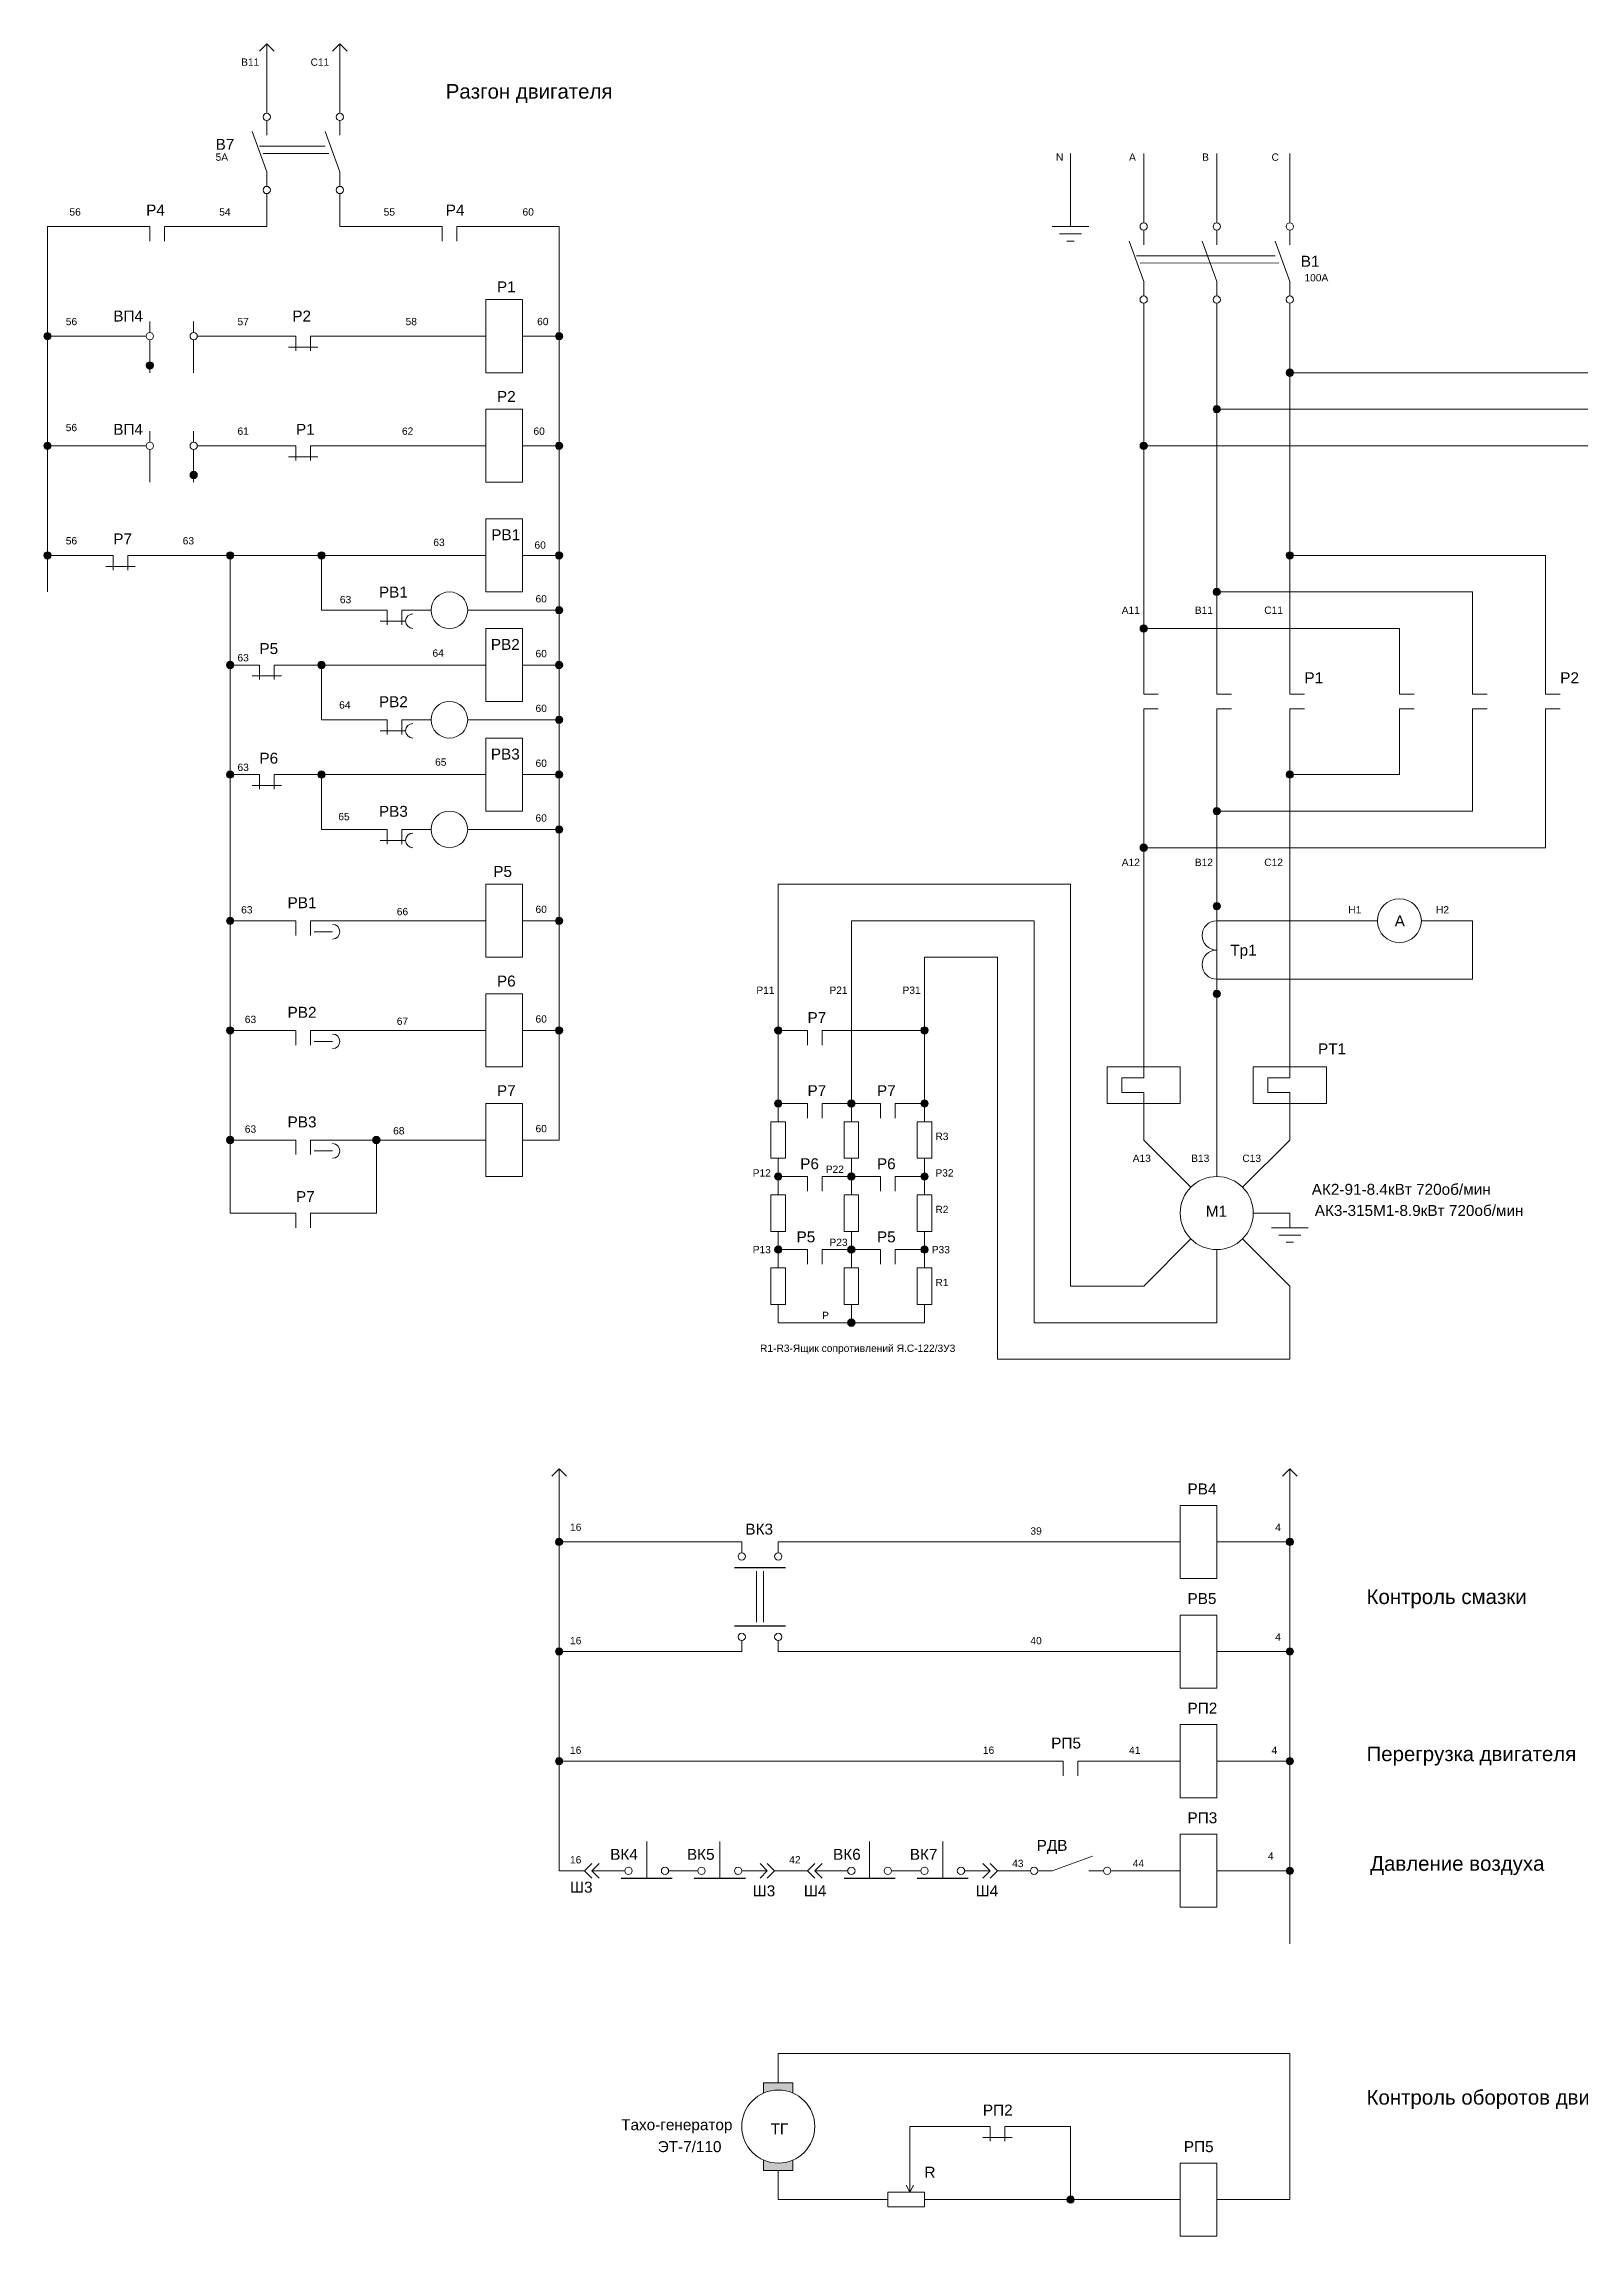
# Model space of a CAD drawing. Header units: millimetres. Extents: x 2474 to 8476, y -100 to 2402.
# Drawn here: x 2979.5 to 3189.7, y 1750 to 2050 of the extents above; entities that cross this region are included whole.
import ezdxf

# ---------------------------------------------------------------- set-up
doc = ezdxf.new("R2010")
doc.units = ezdxf.units.MM
doc.layers.get('0').update_dxf_attribs({"lineweight": 20})
doc.styles.get("Standard").update_dxf_attribs({"font": 'arial.ttf'})

msp = doc.modelspace()

# ---------------------------------------------------------------- hatches: boundary and pattern name
h = msp.add_hatch(color=256)
h.dxf.hatch_style = 1
h.paths.add_polyline_path([(2980.5, 2010, 1), (2979.5, 2010, 1)])
h = msp.add_hatch(color=256)
h.dxf.hatch_style = 1
h.paths.add_polyline_path([(3050.5, 2010, 1), (3049.5, 2010, 1)])
h = msp.add_hatch(color=256)
h.dxf.hatch_style = 1
h.paths.add_polyline_path([(2994.5, 2006, 1), (2993.5, 2006, 1)])
h = msp.add_hatch(color=256)
h.dxf.hatch_style = 1
h.paths.add_polyline_path([(3150.5, 2005, 1), (3149.5, 2005, 1)])
h = msp.add_hatch(color=256)
h.dxf.hatch_style = 1
h.paths.add_polyline_path([(3140.5, 2000, 1), (3139.5, 2000, 1)])
h = msp.add_hatch(color=256)
h.dxf.hatch_style = 1
h.paths.add_polyline_path([(2980.5, 1995, 1), (2979.5, 1995, 1)])
h = msp.add_hatch(color=256)
h.dxf.hatch_style = 1
h.paths.add_polyline_path([(3050.5, 1995, 1), (3049.5, 1995, 1)])
h = msp.add_hatch(color=256)
h.dxf.hatch_style = 1
h.paths.add_polyline_path([(3130.5, 1995, 1), (3129.5, 1995, 1)])
h = msp.add_hatch(color=256)
h.dxf.hatch_style = 1
h.paths.add_polyline_path([(3000.5, 1991, 1), (2999.5, 1991, 1)])
h = msp.add_hatch(color=256)
h.dxf.hatch_style = 1
h.paths.add_polyline_path([(2980.5, 1980, 1), (2979.5, 1980, 1)])
h = msp.add_hatch(color=256)
h.dxf.hatch_style = 1
h.paths.add_polyline_path([(3005.5, 1980, 1), (3004.5, 1980, 1)])
h = msp.add_hatch(color=256)
h.dxf.hatch_style = 1
h.paths.add_polyline_path([(3018, 1980, 1), (3017, 1980, 1)])
h = msp.add_hatch(color=256)
h.dxf.hatch_style = 1
h.paths.add_polyline_path([(3050.5, 1980, 1), (3049.5, 1980, 1)])
h = msp.add_hatch(color=256)
h.dxf.hatch_style = 1
h.paths.add_polyline_path([(3150.5, 1980, 1), (3149.5, 1980, 1)])
h = msp.add_hatch(color=256)
h.dxf.hatch_style = 1
h.paths.add_polyline_path([(3140.5, 1975, 1), (3139.5, 1975, 1)])
h = msp.add_hatch(color=256)
h.dxf.hatch_style = 1
h.paths.add_polyline_path([(3050.5, 1972.5, 1), (3049.5, 1972.5, 1)])
h = msp.add_hatch(color=256)
h.dxf.hatch_style = 1
h.paths.add_polyline_path([(3130.5, 1970, 1), (3129.5, 1970, 1)])
h = msp.add_hatch(color=256)
h.dxf.hatch_style = 1
h.paths.add_polyline_path([(3005.5, 1965, 1), (3004.5, 1965, 1)])
h = msp.add_hatch(color=256)
h.dxf.hatch_style = 1
h.paths.add_polyline_path([(3018, 1965, 1), (3017, 1965, 1)])
h = msp.add_hatch(color=256)
h.dxf.hatch_style = 1
h.paths.add_polyline_path([(3050.5, 1965, 1), (3049.5, 1965, 1)])
h = msp.add_hatch(color=256)
h.dxf.hatch_style = 1
h.paths.add_polyline_path([(3050.5, 1957.5, 1), (3049.5, 1957.5, 1)])
h = msp.add_hatch(color=256)
h.dxf.hatch_style = 1
h.paths.add_polyline_path([(3005.5, 1950, 1), (3004.5, 1950, 1)])
h = msp.add_hatch(color=256)
h.dxf.hatch_style = 1
h.paths.add_polyline_path([(3018, 1950, 1), (3017, 1950, 1)])
h = msp.add_hatch(color=256)
h.dxf.hatch_style = 1
h.paths.add_polyline_path([(3050.5, 1950, 1), (3049.5, 1950, 1)])
h = msp.add_hatch(color=256)
h.dxf.hatch_style = 1
h.paths.add_polyline_path([(3150.5, 1950, 1), (3149.5, 1950, 1)])
h = msp.add_hatch(color=256)
h.dxf.hatch_style = 1
h.paths.add_polyline_path([(3140.5, 1945, 1), (3139.5, 1945, 1)])
h = msp.add_hatch(color=256)
h.dxf.hatch_style = 1
h.paths.add_polyline_path([(3050.5, 1942.5, 1), (3049.5, 1942.5, 1)])
h = msp.add_hatch(color=256)
h.dxf.hatch_style = 1
h.paths.add_polyline_path([(3130.5, 1940, 1), (3129.5, 1940, 1)])
h = msp.add_hatch(color=256)
h.dxf.hatch_style = 1
h.paths.add_polyline_path([(3140.5, 1932, 1), (3139.5, 1932, 1)])
h = msp.add_hatch(color=256)
h.dxf.hatch_style = 1
h.paths.add_polyline_path([(3005.5, 1930, 1), (3004.5, 1930, 1)])
h = msp.add_hatch(color=256)
h.dxf.hatch_style = 1
h.paths.add_polyline_path([(3050.5, 1930, 1), (3049.5, 1930, 1)])
h = msp.add_hatch(color=256)
h.dxf.hatch_style = 1
h.paths.add_polyline_path([(3140.5, 1920, 1), (3139.5, 1920, 1)])
h = msp.add_hatch(color=256)
h.dxf.hatch_style = 1
h.paths.add_polyline_path([(3005.5, 1915, 1), (3004.5, 1915, 1)])
h = msp.add_hatch(color=256)
h.dxf.hatch_style = 1
h.paths.add_polyline_path([(3050.5, 1915, 1), (3049.5, 1915, 1)])
h = msp.add_hatch(color=256)
h.dxf.hatch_style = 1
h.paths.add_polyline_path([(3080.5, 1915, 1), (3079.5, 1915, 1)])
h = msp.add_hatch(color=256)
h.dxf.hatch_style = 1
h.paths.add_polyline_path([(3100.5, 1915, 1), (3099.5, 1915, 1)])
h = msp.add_hatch(color=256)
h.dxf.hatch_style = 1
h.paths.add_polyline_path([(3080.5, 1905, 1), (3079.5, 1905, 1)])
h = msp.add_hatch(color=256)
h.dxf.hatch_style = 1
h.paths.add_polyline_path([(3090.5, 1905, 1), (3089.5, 1905, 1)])
h = msp.add_hatch(color=256)
h.dxf.hatch_style = 1
h.paths.add_polyline_path([(3100.5, 1905, 1), (3099.5, 1905, 1)])
h = msp.add_hatch(color=256)
h.dxf.hatch_style = 1
h.paths.add_polyline_path([(3005.5, 1900, 1), (3004.5, 1900, 1)])
h = msp.add_hatch(color=256)
h.dxf.hatch_style = 1
h.paths.add_polyline_path([(3025.5, 1900, 1), (3024.5, 1900, 1)])
h = msp.add_hatch(color=256)
h.dxf.hatch_style = 1
h.paths.add_polyline_path([(3080.5, 1895, 1), (3079.5, 1895, 1)])
h = msp.add_hatch(color=256)
h.dxf.hatch_style = 1
h.paths.add_polyline_path([(3090.5, 1895, 1), (3089.5, 1895, 1)])
h = msp.add_hatch(color=256)
h.dxf.hatch_style = 1
h.paths.add_polyline_path([(3100.5, 1895, 1), (3099.5, 1895, 1)])
h = msp.add_hatch(color=256)
h.dxf.hatch_style = 1
h.paths.add_polyline_path([(3080.5, 1885, 1), (3079.5, 1885, 1)])
h = msp.add_hatch(color=256)
h.dxf.hatch_style = 1
h.paths.add_polyline_path([(3090.5, 1885, 1), (3089.5, 1885, 1)])
h = msp.add_hatch(color=256)
h.dxf.hatch_style = 1
h.paths.add_polyline_path([(3100.5, 1885, 1), (3099.5, 1885, 1)])
h = msp.add_hatch(color=256)
h.dxf.hatch_style = 1
h.paths.add_polyline_path([(3090.5, 1875, 1), (3089.5, 1875, 1)])
h = msp.add_hatch(color=256)
h.dxf.hatch_style = 1
h.paths.add_polyline_path([(3050.5, 1845, 1), (3049.5, 1845, 1)])
h = msp.add_hatch(color=256)
h.dxf.hatch_style = 1
h.paths.add_polyline_path([(3150.5, 1845, 1), (3149.5, 1845, 1)])
h = msp.add_hatch(color=256)
h.dxf.hatch_style = 1
h.paths.add_polyline_path([(3050.5, 1830, 1), (3049.5, 1830, 1)])
h = msp.add_hatch(color=256)
h.dxf.hatch_style = 1
h.paths.add_polyline_path([(3150.5, 1830, 1), (3149.5, 1830, 1)])
h = msp.add_hatch(color=256)
h.dxf.hatch_style = 1
h.paths.add_polyline_path([(3050.5, 1815, 1), (3049.5, 1815, 1)])
h = msp.add_hatch(color=256)
h.dxf.hatch_style = 1
h.paths.add_polyline_path([(3150.5, 1815, 1), (3149.5, 1815, 1)])
h = msp.add_hatch(color=256)
h.dxf.hatch_style = 1
h.paths.add_polyline_path([(3150.5, 1800, 1), (3149.5, 1800, 1)])
h = msp.add_hatch(color=256)
h.dxf.hatch_style = 1
h.paths.add_polyline_path([(3082, 1771), (3078, 1771), (3078, 1769.583, -0.2087122), (3082, 1769.583)])
h.paths.add_polyline_path([(3082, 1760.417, -0.2087122), (3078, 1760.417), (3078, 1759), (3082, 1759)])
h = msp.add_hatch(color=256)
h.dxf.hatch_style = 1
h.paths.add_polyline_path([(3120.5, 1755, 1), (3119.5, 1755, 1)])

# ---------------------------------------------------------------- linework, layer by layer
for p, q in [((3009, 2049), (3010, 2050)), ((3010, 2050), (3010, 2040.5)), ((3010, 2050), (3011, 2049)), ((3019, 2049), (3020, 2050)), ((3020, 2050), (3020, 2040.5)), ((3020, 2050), (3021, 2049)), ((3010, 2032.5), (3008, 2038)), ((3010, 2039.5), (3010, 2037.5)), ((3020, 2032.5), (3018, 2038)), ((3020, 2039.5), (3020, 2037.5)), ((3009, 2036), (3018, 2036)), ((3009.5, 2035), (3018.5, 2035.013)), ((3120, 2035), (3120, 2025)), ((3130, 2025.5), (3130, 2035)), ((3140, 2025.5), (3140, 2035)), ((3150, 2025.5), (3150, 2035)), ((3010, 2032.5), (3010, 2030.5)), ((3020, 2032.5), (3020, 2030.5)), ((3010, 2029.5), (3010, 2025)), ((3020, 2029.5), (3020, 2025)), ((2980, 2025), (2980, 1975)), ((2980, 2025), (2990, 2025)), ((2990, 2025), (2994, 2025)), ((2994, 2025), (2994, 2023)), ((3000, 2025), (2996, 2025)), ((2996, 2025), (2996, 2024)), ((3010, 2025), (2999.5, 2025)), ((3020, 2025), (3030, 2025)), ((3030, 2025), (3034, 2025)), ((3034, 2025), (3034, 2023)), ((3040, 2025), (3036, 2025)), ((3036, 2025), (3036, 2024)), ((3040, 2025), (3050, 2025)), ((3050, 2025), (3050, 1900)), ((3117.5, 2025), (3122.5, 2025)), ((2996, 2024), (2996, 2023)), ((3036, 2024), (3036, 2023)), ((3118.5, 2024), (3121.5, 2024)), ((3119.5, 2023), (3120.5, 2023)), ((3130, 2017.5), (3128, 2023)), ((3130, 2024.5), (3130, 2022.5)), ((3140, 2017.5), (3138, 2023)), ((3140, 2024.5), (3140, 2022.5)), ((3150, 2017.5), (3148, 2023)), ((3150, 2024.5), (3150, 2022.5)), ((3129, 2021), (3148, 2021)), ((3129.5, 2020), (3148.5, 2020.028)), ((3130, 2017.5), (3130, 2015.5)), ((3140, 2017.5), (3140, 2015.5)), ((3150, 2017.5), (3150, 2015.5)), ((3130, 2014.5), (3130, 1965)), ((3140, 2014.5), (3140, 1965)), ((3150, 2014.5), (3150, 1965)), ((2993.5, 2010), (2980, 2010)), ((2994, 2012), (2994, 2010.5)), ((3000, 2012), (3000, 2010.5)), ((3010, 2010), (3000.5, 2010)), ((3010, 2010), (3014, 2010)), ((3014, 2010), (3014, 2008)), ((3020, 2010), (3016, 2010)), ((3016, 2010), (3016, 2009)), ((3020, 2010), (3040, 2010)), ((3045, 2010), (3050, 2010)), ((2994, 2009.5), (2994, 2005)), ((3000, 2009.5), (3000, 2005)), ((3013, 2008.5), (3017, 2008.5)), ((3016, 2009), (3016, 2008)), ((3150, 2005), (3215, 2005)), ((3140, 2000), (3229.5, 2000)), ((2993.5, 1995), (2980, 1995)), ((2994, 1997), (2994, 1995.5)), ((3000, 1997), (3000, 1995.5)), ((3010, 1995), (3000.5, 1995)), ((3010, 1995), (3014, 1995)), ((3014, 1995), (3014, 1993)), ((3020, 1995), (3016, 1995)), ((3016, 1995), (3016, 1994)), ((3020, 1995), (3040, 1995)), ((3045, 1995), (3050, 1995)), ((3130, 1995), (3195, 1995)), ((2994, 1994.5), (2994, 1990)), ((3000, 1994.5), (3000, 1990)), ((3013, 1993.5), (3017, 1993.5)), ((3016, 1994), (3016, 1993)), ((2980, 1980), (2985, 1980)), ((2985, 1980), (2989, 1980)), ((2989, 1980), (2989, 1978)), ((2995, 1980), (2991, 1980)), ((2991, 1980), (2991, 1979)), ((2995, 1980), (3040, 1980)), ((3005, 1980), (3005, 1900)), ((3017.5, 1972.5), (3017.5, 1980)), ((3045, 1980), (3050, 1980)), ((3150, 1980), (3185, 1980)), ((3185, 1980), (3185, 1965)), ((2988, 1978.5), (2992, 1978.5)), ((2991, 1979), (2991, 1978)), ((3140, 1975), (3175, 1975)), ((3175, 1975), (3175, 1965)), ((3022.5, 1972.5), (3017.5, 1972.5)), ((3022.5, 1972.5), (3026.5, 1972.5)), ((3025.5, 1971), (3029, 1971)), ((3026.5, 1972.5), (3026.5, 1970.5)), ((3032.5, 1972.5), (3028.5, 1972.5)), ((3028.5, 1972.5), (3028.5, 1971.5)), ((3028.5, 1971.5), (3028.5, 1970.5)), ((3037.5, 1972.5), (3050, 1972.5)), ((3130, 1970), (3165, 1970)), ((3165, 1970), (3165, 1965)), ((3005, 1965), (3009, 1965)), ((3009, 1965), (3009, 1963)), ((3015, 1965), (3011, 1965)), ((3011, 1965), (3011, 1964)), ((3015, 1965), (3040, 1965)), ((3017.5, 1957.5), (3017.5, 1965)), ((3045, 1965), (3050, 1965)), ((3130, 1965), (3130, 1961)), ((3140, 1965), (3140, 1961)), ((3150, 1965), (3150, 1961)), ((3165, 1965), (3165, 1961)), ((3175, 1965), (3175, 1961)), ((3185, 1965), (3185, 1961)), ((3008, 1963.5), (3012, 1963.5)), ((3011, 1964), (3011, 1963)), ((3130, 1961), (3132, 1961)), ((3130, 1955), (3130, 1959)), ((3130, 1959), (3132, 1959)), ((3140, 1961), (3142, 1961)), ((3140, 1955), (3140, 1959)), ((3140, 1959), (3142, 1959)), ((3150, 1961), (3152, 1961)), ((3150, 1955), (3150, 1959)), ((3150, 1959), (3152, 1959)), ((3165, 1961), (3167, 1961)), ((3165, 1955), (3165, 1959)), ((3165, 1959), (3167, 1959)), ((3175, 1961), (3177, 1961)), ((3175, 1955), (3175, 1959)), ((3175, 1959), (3177, 1959)), ((3185, 1961), (3187, 1961)), ((3185, 1955), (3185, 1959)), ((3185, 1959), (3187, 1959)), ((3022.5, 1957.5), (3017.5, 1957.5)), ((3022.5, 1957.5), (3026.5, 1957.5)), ((3025.5, 1956), (3029, 1956)), ((3026.5, 1957.5), (3026.5, 1955.5)), ((3032.5, 1957.5), (3028.5, 1957.5)), ((3028.5, 1957.5), (3028.5, 1956.5)), ((3028.5, 1956.5), (3028.5, 1955.5)), ((3037.5, 1957.5), (3050, 1957.5)), ((3130, 1955), (3130, 1910)), ((3140, 1955), (3140, 1900)), ((3150, 1955), (3150, 1910)), ((3165, 1955), (3165, 1950)), ((3175, 1955), (3175, 1945)), ((3185, 1955), (3185, 1940)), ((3005, 1950), (3009, 1950)), ((3009, 1950), (3009, 1948)), ((3015, 1950), (3011, 1950)), ((3011, 1950), (3011, 1949)), ((3015, 1950), (3040, 1950)), ((3017.5, 1942.5), (3017.5, 1950)), ((3045, 1950), (3050, 1950)), ((3165, 1950), (3150, 1950)), ((3008, 1948.5), (3012, 1948.5)), ((3011, 1949), (3011, 1948)), ((3175, 1945), (3140, 1945)), ((3022.5, 1942.5), (3017.5, 1942.5)), ((3022.5, 1942.5), (3026.5, 1942.5)), ((3025.5, 1941), (3029, 1941)), ((3026.5, 1942.5), (3026.5, 1940.5)), ((3032.5, 1942.5), (3028.5, 1942.5)), ((3028.5, 1942.5), (3028.5, 1941.5)), ((3028.5, 1941.5), (3028.5, 1940.5)), ((3037.5, 1942.5), (3050, 1942.5)), ((3185, 1940), (3130, 1940)), ((3080, 1935), (3080, 1902.5)), ((3120, 1935), (3080, 1935)), ((3120, 1880), (3120, 1935)), ((3005, 1930), (3010, 1930)), ((3010, 1930), (3014, 1930)), ((3014, 1930), (3014, 1928)), ((3020, 1930), (3016, 1930)), ((3016, 1930), (3016, 1929)), ((3016, 1929), (3016, 1928)), ((3020, 1930), (3040, 1930)), ((3045, 1930), (3050, 1930)), ((3090, 1930), (3090, 1902.5)), ((3115, 1930), (3090, 1930)), ((3115, 1875), (3115, 1930)), ((3140, 1930), (3162, 1930)), ((3168, 1930), (3175, 1930)), ((3175, 1930), (3175, 1922)), ((3016.5, 1928.5), (3019, 1928.5)), ((3100, 1925), (3100, 1902.5)), ((3110, 1925), (3100, 1925)), ((3110, 1870), (3110, 1925)), ((3140, 1922), (3175, 1922)), ((3005, 1915), (3010, 1915)), ((3010, 1915), (3014, 1915)), ((3014, 1915), (3014, 1913)), ((3020, 1915), (3016, 1915)), ((3016, 1915), (3016, 1914)), ((3016, 1914), (3016, 1913)), ((3020, 1915), (3040, 1915)), ((3045, 1915), (3050, 1915)), ((3080, 1915), (3084, 1915)), ((3084, 1915), (3084, 1913)), ((3090, 1915), (3086, 1915)), ((3086, 1915), (3086, 1914)), ((3086, 1914), (3086, 1913)), ((3090, 1915), (3100, 1915)), ((3016.5, 1913.5), (3019, 1913.5)), ((3130, 1908.5), (3127, 1908.5)), ((3127, 1908.5), (3127, 1906.5)), ((3130, 1910), (3130, 1908.5)), ((3150, 1908.5), (3147, 1908.5)), ((3147, 1908.5), (3147, 1906.5)), ((3150, 1910), (3150, 1908.5)), ((3080, 1905), (3084, 1905)), ((3084, 1905), (3084, 1903)), ((3090, 1905), (3086, 1905)), ((3086, 1905), (3086, 1904)), ((3090, 1905), (3094, 1905)), ((3094, 1905), (3094, 1903)), ((3100, 1905), (3096, 1905)), ((3096, 1905), (3096, 1904)), ((3127, 1906.5), (3130, 1906.5)), ((3130, 1906.5), (3130, 1905)), ((3130, 1905), (3130, 1900)), ((3147, 1906.5), (3150, 1906.5)), ((3150, 1906.5), (3150, 1905)), ((3150, 1905), (3150, 1900)), ((3086, 1904), (3086, 1903)), ((3096, 1904), (3096, 1903)), ((3005, 1900), (3010, 1900)), ((3005, 1900), (3005, 1890)), ((3010, 1900), (3014, 1900)), ((3014, 1900), (3014, 1898)), ((3020, 1900), (3016, 1900)), ((3016, 1900), (3016, 1899)), ((3016, 1899), (3016, 1898)), ((3020, 1900), (3040, 1900)), ((3025, 1900), (3025, 1890)), ((3045, 1900), (3050, 1900)), ((3130, 1900), (3136.464, 1893.536)), ((3140, 1900), (3140, 1895)), ((3150, 1900), (3143.536, 1893.536)), ((3016.5, 1898.5), (3019, 1898.5)), ((3080, 1897.5), (3080, 1892.5)), ((3090, 1897.5), (3090, 1892.5)), ((3100, 1897.5), (3100, 1892.5)), ((3080, 1895), (3084, 1895)), ((3084, 1895), (3084, 1893)), ((3090, 1895), (3086, 1895)), ((3086, 1895), (3086, 1894)), ((3086, 1894), (3086, 1893)), ((3090, 1895), (3094, 1895)), ((3094, 1895), (3094, 1893)), ((3100, 1895), (3096, 1895)), ((3096, 1895), (3096, 1894)), ((3096, 1894), (3096, 1893)), ((3005, 1890), (3010, 1890)), ((3010, 1890), (3014, 1890)), ((3014, 1890), (3014, 1888)), ((3020, 1890), (3016, 1890)), ((3016, 1890), (3016, 1889)), ((3025, 1890), (3020, 1890)), ((3145, 1890), (3150, 1890)), ((3150, 1890), (3150, 1888)), ((3016, 1889), (3016, 1888)), ((3080, 1887.5), (3080, 1882.5)), ((3090, 1887.5), (3090, 1882.5)), ((3100, 1887.5), (3100, 1882.5)), ((3147.5, 1888), (3152.5, 1888)), ((3148.5, 1887), (3151.5, 1887)), ((3080, 1885), (3084, 1885)), ((3084, 1885), (3084, 1883)), ((3090, 1885), (3086, 1885)), ((3086, 1885), (3086, 1884)), ((3086, 1884), (3086, 1883)), ((3090, 1885), (3094, 1885)), ((3094, 1885), (3094, 1883)), ((3100, 1885), (3096, 1885)), ((3096, 1885), (3096, 1884)), ((3096, 1884), (3096, 1883)), ((3136.464, 1886.464), (3130, 1880)), ((3140, 1885), (3140, 1880)), ((3143.536, 1886.464), (3150, 1880)), ((3149.5, 1886), (3150.5, 1886)), ((3130, 1880), (3120, 1880)), ((3140, 1880), (3140, 1875)), ((3150, 1880), (3150, 1870)), ((3080, 1877.5), (3080, 1875)), ((3080, 1875), (3100, 1875)), ((3090, 1877.5), (3090, 1875)), ((3100, 1875), (3100, 1877.5)), ((3140, 1875), (3115, 1875)), ((3150, 1870), (3110, 1870)), ((3049, 1854), (3050, 1855)), ((3050, 1800), (3050, 1855)), ((3050, 1855), (3051, 1854)), ((3149, 1854), (3150, 1855)), ((3150, 1855), (3150, 1790)), ((3150, 1855), (3151, 1854)), ((3075, 1845), (3050, 1845)), ((3075, 1843.5), (3075, 1845)), ((3135, 1845), (3080, 1845)), ((3080, 1845), (3080, 1843.5)), ((3150, 1845), (3140, 1845)), ((3077, 1841), (3077, 1834)), ((3078, 1841), (3078, 1834)), ((3075, 1830), (3050, 1830)), ((3075, 1831.5), (3075, 1830)), ((3080, 1830), (3080, 1831.5)), ((3080, 1830), (3135, 1830)), ((3150, 1830), (3140, 1830)), ((3115, 1815), (3050, 1815)), ((3115, 1815), (3119, 1815)), ((3119, 1815), (3119, 1813)), ((3125, 1815), (3121, 1815)), ((3121, 1815), (3121, 1814)), ((3135, 1815), (3125, 1815)), ((3150, 1815), (3140, 1815)), ((3121, 1814), (3121, 1813)), ((3062, 1799), (3062, 1804)), ((3072, 1799), (3072, 1804)), ((3092.5, 1799), (3092.5, 1804)), ((3102.5, 1799), (3102.5, 1804)), ((3050, 1800), (3053.5, 1800)), ((3054.5, 1801), (3053.5, 1800)), ((3053.5, 1800), (3054.5, 1799)), ((3055.5, 1801), (3054.5, 1800)), ((3054.5, 1800), (3055.5, 1799)), ((3054.5, 1800), (3059, 1800)), ((3065, 1800), (3069, 1800)), ((3075, 1800), (3078.5, 1800)), ((3077.5, 1801), (3078.5, 1800)), ((3078.5, 1800), (3077.5, 1799)), ((3078.5, 1801), (3079.5, 1800)), ((3079.5, 1800), (3078.5, 1799)), ((3079.5, 1800), (3084, 1800)), ((3085, 1801), (3084, 1800)), ((3084, 1800), (3085, 1799)), ((3086, 1801), (3085, 1800)), ((3085, 1800), (3086, 1799)), ((3085, 1800), (3089.5, 1800)), ((3095.5, 1800), (3099.5, 1800)), ((3105.5, 1800), (3109, 1800)), ((3108, 1801), (3109, 1800)), ((3109, 1800), (3108, 1799)), ((3109, 1801), (3110, 1800)), ((3110, 1800), (3109, 1799)), ((3110, 1800), (3114.5, 1800)), ((3117.5, 1800), (3115.5, 1800)), ((3117.5, 1800), (3123, 1802)), ((3124.5, 1800), (3122.5, 1800)), ((3125.5, 1800), (3135, 1800)), ((3150, 1800), (3140, 1800)), ((3080, 1771), (3080, 1775)), ((3080, 1775), (3150, 1775)), ((3150, 1775), (3150, 1755)), ((3105, 1765), (3098, 1765)), ((3098, 1765), (3098, 1756)), ((3105, 1765), (3109, 1765)), ((3109, 1765), (3109, 1763)), ((3115, 1765), (3111, 1765)), ((3111, 1765), (3111, 1764)), ((3111, 1764), (3111, 1763)), ((3115, 1765), (3120, 1765)), ((3120, 1765), (3120, 1755)), ((3108, 1763.5), (3112, 1763.5)), ((3080, 1759), (3080, 1755)), ((3080, 1755), (3095, 1755)), ((3097.5, 1757), (3098, 1756)), ((3098, 1756), (3098.5, 1757)), ((3100, 1755), (3135, 1755)), ((3150, 1755), (3140, 1755))]:
    msp.add_line(p, q)
at = {"lineweight": 30}
for p, q in [((3074, 1841.5), (3081, 1841.5)), ((3074, 1833.5), (3081, 1833.5)), ((3058.5, 1799), (3065.5, 1799)), ((3068.5, 1799), (3075.5, 1799)), ((3089, 1799), (3096, 1799)), ((3099, 1799), (3106, 1799))]:
    msp.add_line(p, q, dxfattribs=at)
for points in [[(3040, 2015), (3045, 2015), (3045, 2005), (3040, 2005)], [(3040, 2000), (3045, 2000), (3045, 1990), (3040, 1990)], [(3040, 1985), (3045, 1985), (3045, 1975), (3040, 1975)], [(3040, 1970), (3045, 1970), (3045, 1960), (3040, 1960)], [(3040, 1955), (3045, 1955), (3045, 1945), (3040, 1945)], [(3040, 1935), (3045, 1935), (3045, 1925), (3040, 1925)], [(3040, 1920), (3045, 1920), (3045, 1910), (3040, 1910)], [(3125, 1910), (3135, 1910), (3135, 1905), (3125, 1905)], [(3145, 1910), (3155, 1910), (3155, 1905), (3145, 1905)], [(3040, 1905), (3045, 1905), (3045, 1895), (3040, 1895)], [(3079, 1902.5), (3081, 1902.5), (3081, 1897.5), (3079, 1897.5)], [(3089, 1902.5), (3091, 1902.5), (3091, 1897.5), (3089, 1897.5)], [(3099, 1902.5), (3101, 1902.5), (3101, 1897.5), (3099, 1897.5)], [(3079, 1892.5), (3081, 1892.5), (3081, 1887.5), (3079, 1887.5)], [(3089, 1892.5), (3091, 1892.5), (3091, 1887.5), (3089, 1887.5)], [(3099, 1892.5), (3101, 1892.5), (3101, 1887.5), (3099, 1887.5)], [(3079, 1882.5), (3081, 1882.5), (3081, 1877.5), (3079, 1877.5)], [(3089, 1882.5), (3091, 1882.5), (3091, 1877.5), (3089, 1877.5)], [(3099, 1882.5), (3101, 1882.5), (3101, 1877.5), (3099, 1877.5)], [(3135, 1850), (3140, 1850), (3140, 1840), (3135, 1840)], [(3135, 1835), (3140, 1835), (3140, 1825), (3135, 1825)], [(3135, 1820), (3140, 1820), (3140, 1810), (3135, 1810)], [(3135, 1805), (3140, 1805), (3140, 1795), (3135, 1795)], [(3135, 1760), (3140, 1760), (3140, 1750), (3135, 1750)], [(3095, 1756), (3100, 1756), (3100, 1754), (3095, 1754)]]:
    msp.add_lwpolyline(points, close=True)
for points in [[(3078, 1769.583), (3078, 1771), (3082, 1771), (3082, 1769.583)], [(3082, 1760.417), (3082, 1759), (3078, 1759), (3078, 1760.417)]]:
    msp.add_lwpolyline(points)
for centre, radius in [((3010, 2040), 0.5), ((3020, 2040), 0.5), ((3010, 2030), 0.5), ((3020, 2030), 0.5), ((3130, 2025), 0.5), ((3140, 2025), 0.5), ((3150, 2025), 0.5), ((3130, 2015), 0.5), ((3140, 2015), 0.5), ((3150, 2015), 0.5), ((2980, 2010), 0.5), ((2994, 2010), 0.5), ((3000, 2010), 0.5), ((3050, 2010), 0.5), ((2994, 2006), 0.5), ((3150, 2005), 0.5), ((3140, 2000), 0.5), ((2980, 1995), 0.5), ((2994, 1995), 0.5), ((3000, 1995), 0.5), ((3050, 1995), 0.5), ((3130, 1995), 0.5), ((3000, 1991), 0.5), ((2980, 1980), 0.5), ((3005, 1980), 0.5), ((3017.5, 1980), 0.5), ((3050, 1980), 0.5), ((3150, 1980), 0.5), ((3035, 1972.5), 2.5), ((3140, 1975), 0.5), ((3050, 1972.5), 0.5), ((3130, 1970), 0.5), ((3005, 1965), 0.5), ((3017.5, 1965), 0.5), ((3050, 1965), 0.5), ((3035, 1957.5), 2.5), ((3050, 1957.5), 0.5), ((3005, 1950), 0.5), ((3017.5, 1950), 0.5), ((3050, 1950), 0.5), ((3150, 1950), 0.5), ((3035, 1942.5), 2.5), ((3140, 1945), 0.5), ((3050, 1942.5), 0.5), ((3130, 1940), 0.5), ((3140, 1932), 0.5), ((3165, 1930), 3), ((3005, 1930), 0.5), ((3050, 1930), 0.5), ((3140, 1920), 0.5), ((3005, 1915), 0.5), ((3050, 1915), 0.5), ((3080, 1915), 0.5), ((3100, 1915), 0.5), ((3080, 1905), 0.5), ((3090, 1905), 0.5), ((3100, 1905), 0.5), ((3005, 1900), 0.5), ((3025, 1900), 0.5), ((3080, 1895), 0.5), ((3090, 1895), 0.5), ((3100, 1895), 0.5), ((3140, 1890), 5), ((3080, 1885), 0.5), ((3090, 1885), 0.5), ((3100, 1885), 0.5), ((3090, 1875), 0.5), ((3050, 1845), 0.5), ((3150, 1845), 0.5), ((3075, 1843), 0.5), ((3080, 1843), 0.5), ((3050, 1830), 0.5), ((3075, 1832), 0.5), ((3080, 1832), 0.5), ((3150, 1830), 0.5), ((3050, 1815), 0.5), ((3150, 1815), 0.5), ((3059.5, 1800), 0.5), ((3064.5, 1800), 0.5), ((3069.5, 1800), 0.5), ((3074.5, 1800), 0.5), ((3090, 1800), 0.5), ((3095, 1800), 0.5), ((3100, 1800), 0.5), ((3105, 1800), 0.5), ((3115, 1800), 0.5), ((3125, 1800), 0.5), ((3150, 1800), 0.5), ((3080, 1765), 5), ((3120, 1755), 0.5)]:
    msp.add_circle(centre, radius)
for centre, radius, start, end in [((3030, 1971), 1, 90, 270), ((3030, 1956), 1, 90, 270), ((3030, 1941), 1, 90, 270), ((3019, 1928.5), 1, 270, 90), ((3140, 1928), 2, 90, 270), ((3140, 1924), 2, 90, 270), ((3019, 1913.5), 1, 270, 90), ((3019, 1898.5), 1, 270, 90)]:
    msp.add_arc(centre, radius, start, end)

# ---------------------------------------------------------------- texts
for s, height, p in [('B11', 1, (3006.5, 2047)), ('C11', 1, (3016, 2047)), ('Разгон двигателя', 2, (3034.5, 2042.5)), ('В7', 1.5, (3003, 2035.5)), ('5А', 1, (3003, 2034)), ('N', 1, (3118, 2034)), ('A', 1, (3128, 2034)), ('B', 1, (3138, 2034)), ('C', 1, (3147.5, 2034)), ('Р4', 1.5, (2993.5, 2026.5)), ('Р4', 1.5, (3034.5, 2026.5)), ('56', 1, (2983, 2026.5)), ('54', 1, (3003.5, 2026.5)), ('55', 1, (3026, 2026.5)), ('60', 1, (3045, 2026.5)), ('B1', 1.5, (3151.5, 2019.5)), ('Р1', 1.5, (3041.5, 2016)), ('100А', 1, (3152, 2017.5)), ('ВП4', 1.5, (2989, 2012)), ('Р2', 1.5, (3013.5, 2012)), ('56', 1, (2982.5, 2011.5)), ('57', 1, (3006, 2011.5)), ('58', 1, (3029, 2011.5)), ('60', 1, (3047, 2011.5)), ('Р2', 1.5, (3041.5, 2001)), ('56', 1, (2982.5, 1997)), ('ВП4', 1.5, (2989, 1996.5)), ('Р1', 1.5, (3014, 1996.5)), ('61', 1, (3006, 1996.5)), ('62', 1, (3028.5, 1996.5)), ('60', 1, (3046.5, 1996.5)), ('Р7', 1.5, (2989, 1981.5)), ('РВ1', 1.5, (3040.724, 1982.07)), ('56', 1, (2982.5, 1981.5)), ('63', 1, (2998.5, 1981.5)), ('63', 1, (3032.799, 1981.279)), ('60', 1, (3046.642, 1980.916)), ('63', 1, (3020.011, 1973.454)), ('РВ1', 1.5, (3025.352, 1974.223)), ('60', 1, (3046.781, 1973.564)), ('A11', 1, (3127, 1972)), ('B11', 1, (3137, 1972)), ('C11', 1, (3146.5, 1972)), ('Р5', 1.5, (3009, 1966.5)), ('РВ2', 1.5, (3040.667, 1967.063)), ('63', 1, (3006, 1965.5)), ('64', 1, (3032.679, 1966.127)), ('60', 1, (3046.781, 1966.064)), ('P1', 1.5, (3152, 1962.5)), ('P2', 1.5, (3187, 1962.5)), ('64', 1, (3019.914, 1959.032)), ('РВ2', 1.5, (3025.352, 1959.223)), ('60', 1, (3046.781, 1958.564)), ('Р6', 1.5, (3009, 1951.5)), ('РВ3', 1.5, (3040.667, 1952.063)), ('63', 1, (3006, 1950.5)), ('65', 1, (3033.04, 1951.215)), ('60', 1, (3046.781, 1951.064)), ('65', 1, (3019.794, 1943.76)), ('РВ3', 1.5, (3025.352, 1944.223)), ('60', 1, (3046.781, 1943.564)), ('A12', 1, (3127, 1937.5)), ('B12', 1, (3137, 1937.5)), ('C12', 1, (3146.5, 1937.5)), ('Р5', 1.5, (3041, 1936)), ('63', 1, (3006.5, 1931)), ('РВ1', 1.5, (3012.852, 1931.723)), ('60', 1, (3046.781, 1931.064)), ('H1', 1, (3158, 1931)), ('H2', 1, (3170, 1931)), ('66', 1, (3027.794, 1930.76)), ('A', 1.5, (3164.352, 1929.223)), ('Tp1', 1.5, (3141.852, 1925.223)), ('Р6', 1.5, (3041.5, 1921)), ('Р11', 1, (3077, 1920)), ('Р21', 1, (3087, 1920)), ('Р31', 1, (3097, 1920)), ('63', 1, (3007, 1916)), ('РВ2', 1.5, (3012.852, 1916.723)), ('60', 1, (3046.781, 1916.064)), ('P7', 1.5, (3084, 1916)), ('67', 1, (3027.794, 1915.76)), ('PT1', 1.5, (3153.852, 1911.723)), ('Р7', 1.5, (3041.5, 1906)), ('P7', 1.5, (3084, 1906)), ('P7', 1.5, (3093.5, 1906)), ('63', 1, (3007, 1901)), ('РВ3', 1.5, (3012.852, 1901.723)), ('60', 1, (3046.781, 1901.064)), ('68', 1, (3027.294, 1900.76)), ('R3', 1, (3101.5, 1900)), ('Р12', 1, (3076.5, 1895)), ('P6', 1.5, (3083, 1896)), ('Р22', 1, (3086.5, 1895.5)), ('P6', 1.5, (3093.5, 1896)), ('Р32', 1, (3101.5, 1895)), ('A13', 1, (3128.5, 1897)), ('B13', 1, (3136.5, 1897)), ('C13', 1, (3143.5, 1897)), ('Р7', 1.5, (3014, 1891.5)), ('АК2-91-8.4кВт 720об/мин', 1.5, (3153, 1892.5)), ('R2', 1, (3101.5, 1890)), ('M1', 1.5, (3138.5, 1889.5)), ('АК3-315М1-8.9кВт 720об/мин', 1.5, (3153.414, 1889.606)), ('P5', 1.5, (3082.5, 1886)), ('P5', 1.5, (3093.5, 1886)), ('Р13', 1, (3076.5, 1884.5)), ('Р23', 1, (3087, 1885.5)), ('Р33', 1, (3101, 1884.5)), ('R1', 1, (3101.5, 1880)), ('P', 1, (3086, 1875.5)), ('R1-R3-Ящик сопротивлений Я.С-122/3У3', 1, (3077.5, 1871)), ('РВ4', 1.5, (3136, 1851.5)), ('16', 1, (3051.5, 1846.5)), ('ВК3', 1.5, (3075.5, 1846)), ('39', 1, (3114.5, 1846)), ('4', 1, (3148, 1846.5)), ('РВ5', 1.5, (3136, 1836.5)), ('Контроль смазки', 2, (3160.5, 1836.5)), ('16', 1, (3051.5, 1831)), ('40', 1, (3114.5, 1831)), ('4', 1, (3148, 1831.5)), ('РП2', 1.5, (3136, 1821.5)), ('РП5', 1.5, (3117.352, 1816.723)), ('16', 1, (3051.5, 1816)), ('16', 1, (3108, 1816)), ('41', 1, (3128, 1816)), ('4', 1, (3147.5, 1816)), ('Перегрузка двигателя', 2, (3160.5, 1815)), ('РП3', 1.5, (3136, 1806.5)), ('ВК4', 1.5, (3057, 1801.5)), ('ВК5', 1.5, (3067.5, 1801.5)), ('ВК6', 1.5, (3087.5, 1801.5)), ('ВК7', 1.5, (3098, 1801.5)), ('РДВ', 1.5, (3115.352, 1802.723)), ('16', 1, (3051.5, 1801)), ('42', 1, (3081.5, 1801)), ('43', 1, (3112, 1800.5)), ('44', 1, (3128.5, 1800.5)), ('4', 1, (3147, 1801.5)), ('Давление воздуха', 2, (3161, 1800)), ('Ш3', 1.5, (3051.5, 1797)), ('Ш3', 1.5, (3076.5, 1796.5)), ('Ш4', 1.5, (3083.5, 1796.5)), ('Ш4', 1.5, (3107, 1796.5)), ('Контроль оборотов двигателя', 2, (3160.5, 1768)), ('РП2', 1.5, (3108, 1766.5)), ('Тахо-генератор', 1.5, (3058.5, 1764.5)), ('ТГ', 1.5, (3078.943, 1763.934)), ('ЭТ-7/110', 1.5, (3063.5, 1761.5)), ('РП5', 1.5, (3135.5, 1761.5)), ('R', 1.5, (3100, 1758))]:
    msp.add_text(s, height=height).set_placement(p)

doc.saveas('drawing.dxf')
